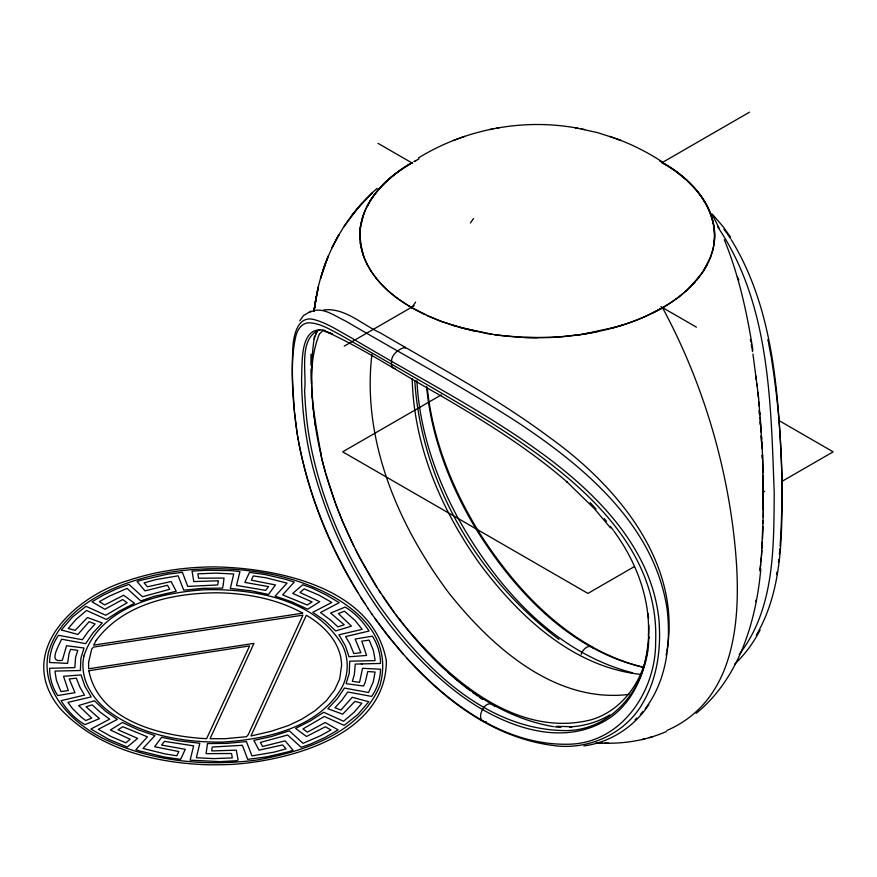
<?xml version="1.0" encoding="UTF-8"?>
<svg xmlns="http://www.w3.org/2000/svg" width="877" height="877" viewBox="0 0 877 877"><rect width="100%" height="100%" fill="white"/><g stroke="black" fill="none" stroke-linecap="round" stroke-linejoin="round"><path stroke-width="1.32" d="M398.432 299.046C375.608 283.085 356.172 256.49 360.337 227.307C364.108 200.373 384.773 179.478 406.972 165.698M762.771 508.978L762.858 486.549M311.017 354.176L310.962 365.183M763.264 517.298L763.198 475.268M763.111 523.569L763.198 520.445M648.399 635.682C650.306 598.081 635.935 561.269 613.988 531.232M763.023 526.671L762.53 538.873M405.174 348.388L405.229 347.215C398.531 349.21 390.999 354.549 391.493 362.354C391.208 364.942 391.8 368.954 395.275 368.417M762.387 541.657L762.113 546.601M648.684 636.329C649.429 682.668 614.788 730.475 565.775 730.585C486.318 730.212 423.514 667.43 380.092 606.72C345.987 557.048 321.07 500.603 309.943 441.263C306.818 424.501 305.36 407.476 304.582 390.451C306.95 372.725 297.621 337.382 320.467 329.533M761.51 556.314L763.407 510.425L762.584 454.692M762.025 548.103L762.069 547.358M359.932 235.398L360.261 227.943L363.856 213.473M714.042 242.699C718.241 207.838 690.901 178.842 662.573 163.023M761.872 550.449L760.173 569.611M780.102 546.042C784.235 483.38 781.385 420.16 771.365 358.156M649.309 638.324L649.418 637.151M761.335 557.421L760.907 562.004M779.872 548.794L779.368 554.242M760.677 564.273L759.855 570.938M760.819 568.91C755.996 622.034 738.949 678.524 696.119 713.385M314.119 310.897C319.228 264.109 341.46 219.261 377.176 188.325M778.436 562.278L778.776 559.614M314.119 310.579L314.766 305.788L314.13 310.392M371.925 354.264C361.664 440.177 398.202 525.4 448.881 593.016C491.876 646.985 554.845 703.453 628.995 694.42M648.563 644.661L648.399 645.801M313.977 311.554L316.367 296.448L314.174 310.294M666.926 650.887C681.933 562.946 617.013 485.77 550.011 437.766C496.7 397.862 437.689 366.553 380.41 332.92C362.245 324.797 344.661 307.191 323.613 310.019M776.507 574.534L776.934 572.122M360.381 228.097C364.207 198.564 387.798 176.463 412.464 162.42M712.694 249.967C718.636 228.711 710.502 206.073 696.349 189.98M647.654 650.274L647.105 653.025M666.147 655.185L666.553 653.047M646.875 654.11C641.273 683.578 620.664 711.137 591.153 719.787C513.812 739.256 443.685 674.709 399.145 619.14M314.514 336.034C308.244 377.099 312.311 419.568 322.144 459.844M696.349 280.519C703.672 271.958 709.537 261.982 712.497 251.063C722.889 214.021 693.192 178.623 661.96 162.42M314.229 338.873L316.959 331.374L315.501 334.159L317.255 331.407M710.447 257.147L712.815 249.824M755.645 601.655L756.412 599.583M710.567 257.016L703.321 271.168M581.188 654.385C582.405 649.375 589.541 642.874 593.707 648.596M760.085 630.07C753.496 642.72 745.011 654.461 734.564 664.185M367.112 206.555C376.924 187.711 393.751 173.591 411.861 163.023M707.432 264.109L703.431 271.048L692.808 284.444M756.248 635.288C784.115 587.579 781.9 529.861 782.043 476.682C778.557 396.218 774.446 310.228 731.243 239.651M299.781 320.752L303.42 315.665L310.864 311.127M319.261 334.258C304.22 372.473 314.788 417.518 321.453 456.994M415.632 302.105L411.762 307.674L407.652 305.218M470.434 222.988L473.525 218.537M319.425 334.027L323.153 330.289M343.521 227.176L357.849 208.189L372.473 192.6M648.783 704.626C634.323 726.748 610.228 742.523 583.907 745.888M645.275 708.66C666.454 680.727 671.08 643.773 667.189 609.745C654.801 525.367 584.685 466.871 517.704 422.396C461.631 386.22 402.828 354.56 345.275 320.85C334.652 316.049 322.122 305.843 310.173 312.091M739.223 654.417C774.764 608.868 773.777 547.336 774.227 492.622C770.751 402.653 770.138 303.935 717.539 226.639M352.17 214.986L361.861 203.431M698.585 277.801L686.351 290.736M640.342 714.514L642.863 711.653M695.373 281.638C674.994 304.374 646.426 317.956 617.572 326.562M634.981 719.853L636.801 718.11M679.138 296.733L686.461 290.627M671.19 302.422L679.236 296.634M671.289 302.324L662.573 307.772L643.455 317.331M407.652 165.282L411.762 162.826M418.482 157.915C465.665 128.908 523.755 118 578.206 128.316M344.222 346.163L414.141 305.799M661.817 162.804L749.506 112.179M441.263 394.913L342.677 451.83L587.919 593.411L634.356 566.608M762.464 492.644L764.766 491.317M782.076 481.32L833.15 451.83L779.752 421.004M413.878 161.631L414.591 161.225M609.822 714.876C597.719 722.275 583.698 726.189 569.568 726.901L572.111 726.715L556.665 726.32M415.303 160.842L416.027 160.447M415.249 160.951L417.562 159.713M653.387 312.661L662.661 307.674M418.219 159.274L418.965 158.89M666.904 730.475C744.145 696.897 741.887 598.783 733.029 528.151C723.119 451.162 699.32 375.86 662.409 307.531M666.367 731.539C644.332 741.229 619.853 744.584 595.943 742.775M643.532 317.244C621.716 326.693 598.421 332.35 574.895 335.409M453.343 140.506L458.748 138.544M459.603 138.215L464.613 136.406M610.907 328.415L622.231 325.148M615.621 327.121L582.383 334.301M641.756 739.64L644.968 738.785M649.199 737.634L652.641 736.713M486.439 721.914C473.459 722.33 484.904 697.358 493.532 705.448M599.21 331.221C564.777 338.522 529.072 339.596 494.233 334.619M489.64 129.566L493.06 128.919M496.218 128.316L499.177 127.757M580.19 334.619L562.343 336.636M549.857 337.492L562.464 336.636M361.313 663.977L362.212 663.933M549.868 337.415L524.567 337.492L499.506 335.332M524.556 337.415L537.217 337.678M598.553 742.951L602.28 743.06M604.79 743.126L608.901 743.247M641.065 674.435C573.646 667.287 520.05 617.474 480.958 565.435C441.712 511.105 413.769 446.338 412.19 378.568M560.776 727.45L554.834 726.836M553.508 726.649C479.598 713.801 423.251 655.558 382.493 595.922M487.228 333.523L499.528 335.409M492.041 334.301L458.803 327.121M575.257 127.757L597.599 132.635L614.832 138.215M581.363 128.919L584.795 129.566M487.272 333.6L463.516 328.415L441.295 321.41M643.236 667.178C570.203 650.482 514.985 591.438 476.595 529.927C450.208 486.351 431.287 437.437 426.584 386.45M325.411 330.541C299.123 324.194 302.62 363.462 301.567 378.217C301.82 409.416 305.514 440.649 313.802 470.763C337.13 554.933 384.137 634.192 452.74 689.158C495.834 723.503 561.543 752.203 611.916 716.421C639.958 695.329 649.123 658.759 648.827 625.257M632.657 672.812C554.461 652.795 496.766 587.064 458.518 518.998C435.31 476.441 419.37 429.182 416.904 380.53M475.257 331.298L452.192 325.148M642.677 667.189C572.264 649.484 518.636 593.817 480.519 534.553C452.795 490.122 432.602 440.068 427.252 387.689M456.851 326.562L441.953 321.651L426.704 315.38M323.394 330.793L332.328 333.973L324.676 330.881C365.336 349.55 402.784 374.545 441.822 396.316C485.507 421.947 528.897 448.728 567.189 482.087L566.531 481.495L594.409 508.704L610.469 527.888M615.676 138.544C632.174 144.354 647.807 152.477 662.453 161.993M609.822 136.406L621.091 140.506M430.892 317.244L441.372 321.497M430.969 317.331L411.762 307.674L416.027 310.052M425.115 314.635L416.75 310.447M659.844 161.225L660.545 161.631M377.998 143.324L412.322 163.144M660.918 306.665L696.437 327.176M662.661 162.826L666.772 165.282M403.135 302.324L411.861 307.772M667.452 165.698L674.72 170.533M406.972 304.801L399.715 299.967M479.237 697.237L482.613 699.528M475.663 694.694L477.45 695.965M395.187 296.634L403.234 302.422M676.003 171.453L686.877 180.256L695.373 188.851M472.977 692.742L474.764 694.058M558.945 639.377C477.855 578.754 421.212 482.306 414.777 380.618M470.302 690.769L457.893 680.903M387.974 290.627L395.297 296.733M457.016 680.179L448.279 672.549M494.738 706.555L494.135 706.007M443.104 667.759L422.911 647.171M381.506 284.334L388.072 290.736M712.793 214.722L723.032 226.54L730.377 236.801M590.122 502.565L596.119 509.098M406.742 658.123C448.564 703.113 503.716 745.439 568.066 744.233C621.135 743.718 655.974 691.471 655.623 642.161C660.041 540.462 567.507 471.157 490.506 422.396C440.671 391.953 389.794 363.242 339.125 334.203C329.697 329.434 320.149 323.207 309.274 322.813C301.841 322.604 297.325 329.84 295.823 336.264C290.177 360.776 292.819 386.286 294.42 411.116M403.508 654.505L387.327 635.025L371.388 613.483M375.838 277.801L381.616 284.444M414.788 637.952L417.211 640.747M604.264 518.592L606.61 521.486M399.188 618.515L400.712 620.499M398.64 618.482L396.108 615.15M723.985 229.434L726.978 233.425M610.381 526.343L613.264 530.256M394.299 612.738L376.957 587.415L359.943 558.123M375.071 618.734C419.381 679.313 480.41 738.467 558.517 746.086C591.734 748.805 626.145 732.459 642.742 703.113C657.399 678.294 661.203 648.542 658.978 620.182C652.159 550.657 600.164 497.007 546.875 457.049C485.365 411.324 416.531 376.967 350.986 337.623C339.158 331.122 327.68 323.416 314.58 319.71C296.645 314.394 292.841 338.27 292.754 350.943C291.361 378.996 293.006 407.235 297.424 434.97M370.993 271.048L375.948 277.91M727.702 234.455L730.563 238.588M367.759 608.156L372.089 614.317M368.45 608.978L360.732 597.347M378.787 590.265L380.629 593.104M364.876 603.573C332.69 554.385 309.34 499.057 298.498 441.197M377.033 587.393C353.245 549.561 334.85 508.265 323.394 465.062M357.937 592.6C330.081 546.875 309.373 496.535 299.013 443.937M366.992 264.109L371.114 271.168M711.905 213.769L719.458 228.842M359.548 557.377L355.306 549.123M353.837 546.174L342.337 520.894M737.338 276.748L738.862 280.092M367.112 264.229L363.856 257.016L360.261 242.556M342.03 520.149L337.7 509.329M724.292 239.695C738.752 275.071 747.029 312.596 752.904 350.252M337.415 508.583L335.595 503.749M335.321 503.003L325.564 472.988M363.988 257.147L361.741 249.967L359.811 235.244M325.345 472.1L322.045 459.811M323.405 464.865L321.41 457.202M320.543 452.093L321.081 454.297M767.846 339.596L768.405 342.249M768.68 343.576L771.179 357.027M750.35 339.476L750.811 341.877M298.772 442.699L297.533 435.759M751.249 344.31L751.907 347.95M298.301 440.111L297.084 433.063M752.115 349.167L752.532 351.611M752.948 354.045L758.616 397.632L762.277 449.112M297.007 432.427L294.54 412.333M314.953 422.692L315.347 425.29M755.645 375.586L756.171 379.533M756.687 383.413L756.994 385.902M313.944 414.985L314.251 417.529M757.739 392.14L758.298 397.138M758.824 402.159L759.197 405.93M313.385 409.932L312.925 404.955M759.043 410.633L759.361 414.076M759.778 412.223L759.997 414.755M648.18 613.604L648.542 618.296M760.216 417.277L761.324 432.372M760.041 422.111L760.216 424.413M312.355 397.676L311.894 390.638M761.028 435.913L761.379 441.646M761.609 436.834L761.74 439.07M761.981 442.03L763.143 472.725M311.532 383.874L311.017 369.107M762.069 455.371L762.168 458.101M236.505 585.43L265.643 590.374L268.526 586.636L244.836 582.405L249.496 572.363L265.534 574.643L285.584 579.313L294.255 582.054L282.646 594.88L307.246 604.987L312.124 601.929L292.71 593.444L302.751 584.751L312.267 588.149L326.715 595.209L339.224 602.674L320.456 612.541L330.18 619.754L337.93 626.858L344.201 624.819L330.64 613.056L345.154 607.07C354.834 612.738 363.023 621.585 369.053 631.034L345.615 636.603L349.923 643.948L353.793 653.54L360.885 652.74L355.141 639.037L372.385 636.165C377.548 644.146 380.563 653.968 380.508 663.44L355.273 664.086L354.319 674.698L352.357 681.341L359.559 682.339L362.519 668.329L380.563 669.217C380.278 678.809 377.22 688.62 371.607 696.415L347.709 691.986L342.194 699.835L334.992 707.75L340.967 710.03L352.225 697.281L368.8 701.732L357.608 714.722L344.135 725.378L324.347 716.487L302.971 728.94L307.421 732.163L325.203 722.473L338.116 729.916L324.523 737.765L310.469 744.102L301.162 747.336L287.645 735.003L260.381 742.424L262.607 746.459L285.124 740.846L293.017 750.186L288.818 751.688L266.761 756.829L247.709 759.372L242.37 745.297L212.245 747.029L211.686 750.756L212.672 750.92L236.308 750.142L238.084 759.888L236.702 760.721L220.006 761.631L190.145 760.184L193.62 745.856L164.47 741.339L161.576 745.077L185.277 749.309L180.618 759.35L164.152 756.994L139.311 750.887L135.858 749.671L147.435 736.855L122.868 726.726L118 729.785L137.645 738.379L127.198 747.04L108.77 739.344L90.901 729.039L109.658 719.184L99.934 711.96L92.184 704.867L86.067 706.785L99.463 718.658L84.959 724.643C75.203 719.096 66.97 710.14 61.061 700.679L84.499 695.121L79.982 687.294L76.321 678.184L69.217 678.984L74.973 692.687L57.718 695.549C52.379 687.667 49.605 677.778 49.616 668.285L74.841 667.627L75.608 657.158L77.801 650.372L70.555 649.375L69.119 653.31L67.595 663.385L49.55 662.497C49.759 652.894 52.927 643.104 58.507 635.299L82.405 639.739L87.919 631.878L95.1 623.975L89.147 621.694L77.889 634.444L61.313 629.993L72.506 616.991L85.968 606.336L105.755 615.237L127.143 602.773L122.703 599.55L104.823 609.285L91.997 601.797L103.179 595.198L116.904 588.741L128.952 584.389L142.48 596.711L169.732 589.289L167.518 585.255L144.99 590.879L137.097 581.528L140.737 580.311L167.112 574.271L182.405 572.341L187.744 586.417L217.682 584.948L218.428 580.947L217.671 580.793L193.806 581.572L192.063 571.168L207.312 570.225L230.541 570.598L239.969 571.541L236.505 585.43M223.383 583.676L222.626 588.138L203.113 588.335L183.721 590.155L178.13 575.816L156.04 579.576L144.069 582.865L147.479 586.779L171.114 581.55L176.233 591.295L153.815 596.437L140.78 600.975L127.055 588.39L109.559 596.042L99.375 601.633L104.703 604.922L123.646 595.242L134.543 603.321L119.743 610.831L106.424 619.447L86.538 610.469L76.124 619.337L68.231 628.469L75.181 630.344L87.437 617.529L102.269 622.966L92.765 633.161L85.683 643.652L61.533 639.201C59.066 645.439 47.632 663.516 62.355 660.206L66.531 645.713L84.017 648.015L80.881 658.331L80.366 670.521L55.185 671.08L55.032 671.815L56.424 680.388L60.93 691.591L68.296 690.55L63.528 676.277L81.057 674.928L84.784 685.913L91.153 696.93L67.957 702.367L72.462 708.528L81.144 717.057L85.694 720.554L91.69 718.11L78.634 705.557L94.453 700.756L105.624 711.291L117.288 719.403L98.312 729.291L111.346 736.669L125.871 742.83L130.125 739.245L110.392 729.993L122.407 722.484L138.413 729.872L154.944 735.606L143.017 748.432L165.106 753.935L176.803 755.777L178.765 751.545L154.648 746.744L161.631 737.261L178.546 740.78L199.813 743.257L196.371 757.728L213.528 758.616L232.306 757.903L231.55 753.507L206.084 753.661L207.487 743.575L226.781 743.389L246.393 741.547L251.984 755.897L274.041 752.148L286.034 748.848L282.635 744.935L259 750.164L253.881 740.418L271.585 736.505L289.355 730.826L303.058 743.323L320.478 735.726L330.98 729.949L325.4 726.803L306.468 736.494L295.582 728.392L310.37 720.894L323.679 712.256L343.565 721.245L353.968 712.387L361.894 703.244L354.922 701.381L342.677 714.174L327.855 708.748L337.426 698.498L344.431 688.061L368.581 692.512L373.229 681.966L375.071 672.045L367.759 671.519L365.249 682.229L363.582 686.011L346.086 683.698L349.232 673.404L349.737 661.192L374.928 660.633L375.093 659.888L373.383 650.383L369.184 640.122L361.806 641.164L366.586 655.437L349.057 656.785L345.341 645.812L338.96 634.784L362.157 629.346L354.9 620.291L344.42 611.159L338.423 613.604L351.48 626.156L335.661 630.958L325.016 620.795L312.826 612.321L331.802 602.433L318.768 595.044L304.242 588.884L299.978 592.468L319.721 601.721L307.706 609.23L291.701 601.841L275.148 596.108L287.064 583.117L266.202 577.833L253.31 575.937L251.359 580.168L275.466 584.97L268.472 594.474L251.546 590.868L230.322 588.456L233.742 573.986L215.961 573.119L197.807 573.81L198.553 578.206L224.03 578.064L223.383 583.676M341.591 665.544L339.673 679.017L334.685 689.892L326.54 700.515L315.325 710.502L301.951 719.096L288.61 725.465L270.96 731.341L250.943 735.989L306.347 615.259C324.446 625.696 341.438 643.444 341.591 665.544M88.884 670.73C98.728 721.3 162.037 736.373 206.588 738.686L249.616 645.911L88.884 670.73M83.907 656.106C79.073 678.765 92.776 700.032 110.579 712.716C142.819 735.54 183.622 742.49 222.418 742.085C265.742 739.421 318.494 728.107 341.92 687.415C348.816 674.446 349.013 658.123 342.26 645.055C314.876 598.805 253.957 588.478 204.253 589.772C158.288 592.808 99.638 607.279 83.907 656.106M386.373 660.984C386.023 732.876 296.601 758.55 238.654 763.911C228.579 764.81 218.461 764.821 208.353 764.788C154.79 763.078 97.577 749.155 59.998 708.375C14.35 652.641 74.096 596.481 127.384 580.749C155.295 571.311 184.773 566.991 214.185 566.904C276.31 567.814 373.306 587.283 386.373 660.984M88.588 662.343L88.665 668.789L253.99 643.378L210.031 738.741L225.236 738.697L246.503 736.702L248.257 734.685L302.916 615.139L93.576 647.083L91.767 648.936L88.588 662.343M48.487 652.313C39.805 690.933 71.848 722.988 103.716 738.741C150.691 761.357 204.363 766.641 255.678 760.184C302.949 751.962 359.899 733.808 379.938 685.463C398.662 618.11 318.888 582.306 265.007 573.065C243.642 569.348 221.848 567.956 200.197 569.129C170.039 570.598 140.024 576.913 112.289 588.971C84.411 601.403 57.4 621.892 48.487 652.313M317.233 292.775L315.402 302.214L318.362 286.998L317.233 292.775M325.17 264.262L320.543 278.458L325.17 264.262M326.211 261.456L323.185 269.831L328.349 255.898L326.211 261.456M334.729 242.458L331.955 247.807L338.895 234.674L334.729 242.458M96.174 640.44L93.653 645.132L302.773 613.166C276.496 598.64 245.999 593.126 216.224 592.786C172.747 593.214 123.339 603.672 96.174 640.44"/></g></svg>
